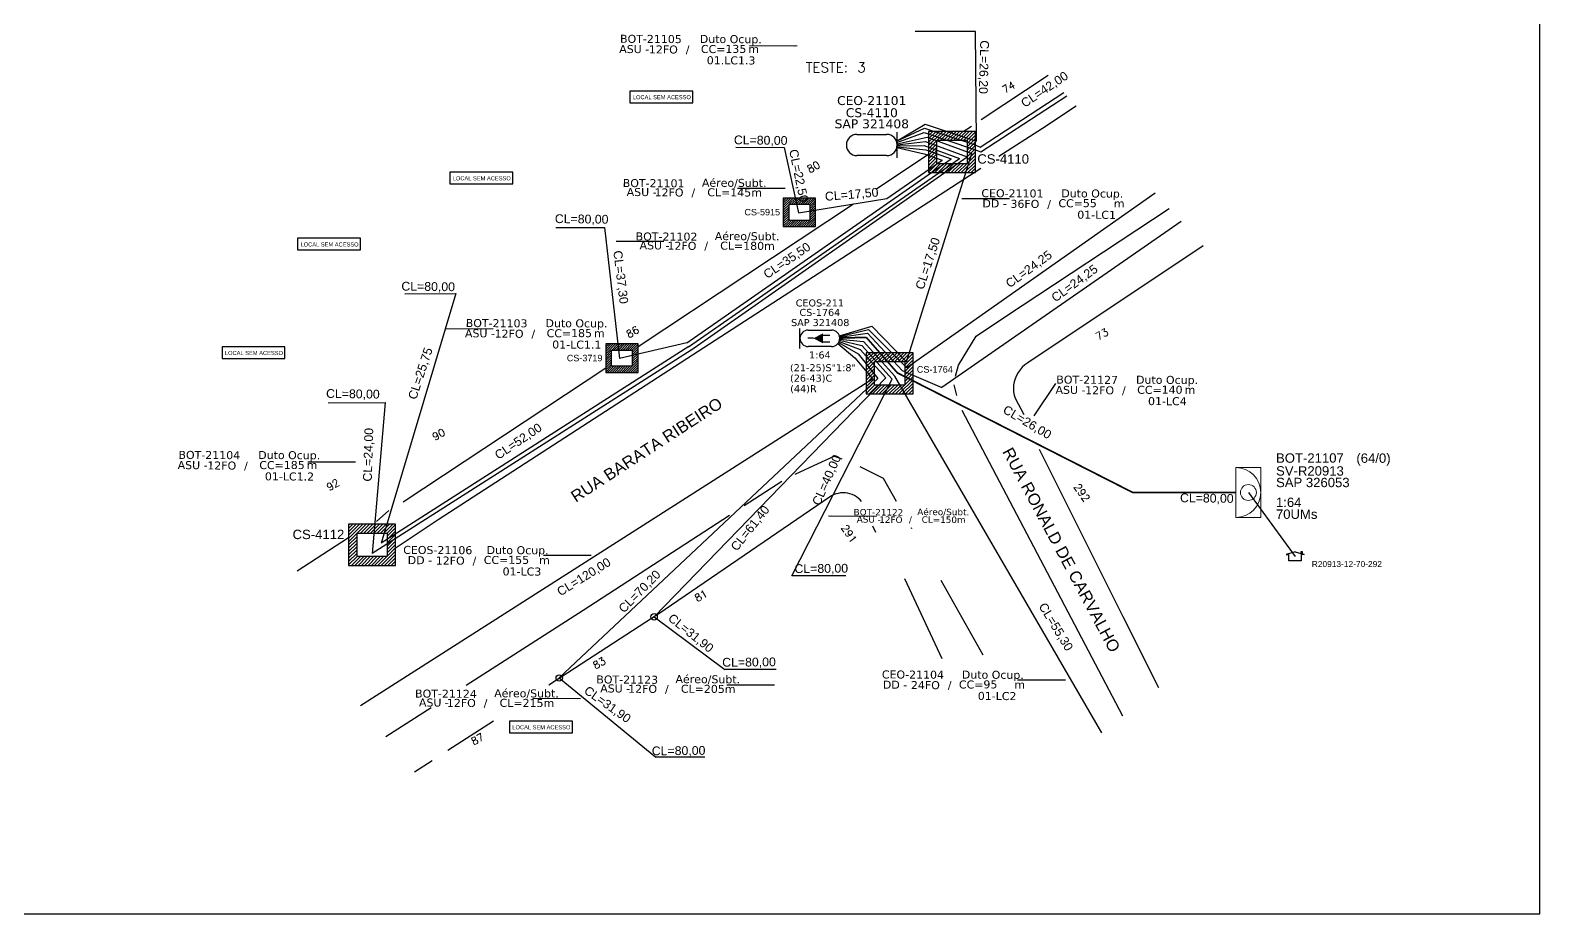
# Model space of a CAD drawing. Extents: x -89 to 1696, y 705 to 1299.
# Drawn here: x 244 to 749, y 705 to 1001 of the extents above; entities that cross this region are included whole.
import ezdxf
from ezdxf.enums import TextEntityAlignment as Align

# ---------------------------------------------------------------- set-up
doc = ezdxf.new("R2010")
doc.units = 0
for name, color, linetype in [('10.0-Cartográfico', 252, 'Continuous'), ('10.1-Caixas Subterrâneas', 5, 'Continuous'), ('10.3-Nome das Ruas', 252, 'Continuous'), ('20.4-CEOS', 1, 'Continuous'), ('20.5-CEO', 1, 'Continuous'), ('CAP a instalar', 1, 'Continuous'), ('label_cabos', 7, 'Continuous'), ('Legenda', 1, 'Continuous'), ('Meio Fio', 7, 'Continuous'), ('METRAGEM', 92, 'Continuous'), ('MUB', 252, 'Continuous'), ('surveys', 7, 'Continuous'), ('surveys legendas', 7, 'Continuous')]:
    doc.layers.add(name, color=color, linetype=linetype)
doc.layers.add("20.0-LEGENDA DOS CDO'S", color=1, linetype='Continuous', lineweight=0)
doc.layers.add('20.1-CDO_INTERIOR', color=1, linetype='Continuous', lineweight=0)
doc.layers.add('EXTRA', color=50, linetype='Continuous', plot=False)
doc.styles.add('ARIAL', font='arial.ttf')
doc.styles.add('ROMANS', font='romans')
doc.styles.add('siredit', font='verdana.ttf')
doc.styles.get("Standard").update_dxf_attribs({"font": 'arial.ttf'})
doc.dimstyles.new('CC', dxfattribs={"dimtxt": 1, "dimasz": 2, "dimexe": 0.18, "dimexo": 0.0625, "dimgap": 0.09, "dimtad": 0, "dimdec": 0, "dimrnd": 1, "dimzin": 0, "dimdsep": 46, "dimtxsty": 'siredit', "dimblk": 'NONE', "dimcen": 0, "dimse1": 1, "dimse2": 1, "dimsd1": 1, "dimsd2": 1, "dimclrt": 7, "dimadec": 0, "dimazin": 0, "dimtfac": 1, "dimtdec": 0, "dimtofl": 0, "dimtmove": 0, "dimatfit": 3, "dimfxl": 1, "dimtolj": 1, "dimtzin": 0, "dimarcsym": 0})

# ---------------------------------------------------------------- blocks, each defined once
blk = doc.blocks.new('DV')
at = {"linetype": 'Continuous'}
blk.add_circle((0, 0), 0.00000275, dxfattribs=at)
blk = doc.blocks.new('*X65')
at = {"color": 0, "linetype": 'Continuous'}
for p, q in [((-1.25, 0.34099), (-0.49099, 1.1)), ((-1.25, 0.517767), (-0.667767, 1.1)), ((-1.25, 0.694544), (-0.844544, 1.1)), ((-1.25, 0.87132), (-1.02132, 1.1)), ((-1.25, 1.048097), (-1.198097, 1.1)), ((-0.789214, 0.625), (-0.314214, 1.1)), ((-0.612437, 0.625), (-0.137437, 1.1)), ((-0.43566, 0.625), (0.03934, 1.1)), ((-0.258883, 0.625), (0.216117, 1.1)), ((-0.082107, 0.625), (0.392893, 1.1)), ((0.09467, 0.625), (0.56967, 1.1)), ((0.271447, 0.625), (0.746447, 1.1)), ((0.448223, 0.625), (0.923223, 1.1)), ((0.625, 0.625), (1.1, 1.1)), ((0.801777, 0.625), (1.25, 1.073223)), ((0.8035, 0.449947), (1.25, 0.896447)), ((-1.25, 0.164214), (-0.8035, 0.610714)), ((-1.25, -0.012563), (-0.8035, 0.433937)), ((-1.25, -0.18934), (-0.8035, 0.25716)), ((-1.25, -0.366117), (-0.8035, 0.080383)), ((0.8035, 0.27317), (1.25, 0.71967)), ((0.8035, 0.096393), (1.25, 0.542893)), ((0.8035, -0.080383), (1.25, 0.366117)), ((0.8035, -0.25716), (1.25, 0.18934)), ((0.8035, -0.433937), (1.25, 0.012563)), ((-1.25, -0.542893), (-0.8035, -0.096393)), ((-1.25, -0.71967), (-0.8035, -0.27317)), ((-1.25, -0.896447), (-0.8035, -0.449947)), ((-1.25, -1.073223), (-0.801777, -0.625)), ((-1.1, -1.1), (-0.625, -0.625)), ((-0.923223, -1.1), (-0.448223, -0.625)), ((-0.746447, -1.1), (-0.271447, -0.625)), ((-0.56967, -1.1), (-0.09467, -0.625)), ((-0.392893, -1.1), (0.082107, -0.625)), ((-0.216117, -1.1), (0.258883, -0.625)), ((-0.03934, -1.1), (0.43566, -0.625)), ((0.137437, -1.1), (0.612437, -0.625)), ((0.314214, -1.1), (0.789214, -0.625)), ((0.49099, -1.1), (1.25, -0.34099)), ((0.667767, -1.1), (1.25, -0.517767)), ((0.8035, -0.610714), (1.25, -0.164214)), ((0.844544, -1.1), (1.25, -0.694544)), ((1.02132, -1.1), (1.25, -0.87132)), ((1.198097, -1.1), (1.25, -1.048097))]:
    blk.add_line(p, q, dxfattribs=at)
blk = doc.blocks.new('MANHOLE_MQ')
at = {"color": 0, "linetype": 'Continuous'}
for p, q in [((0.00000623, 0.00000569), (-0.00000627, 0.00000569)), ((-0.00000627, 0.00000569), (-0.00000627, -0.00000531)), ((0.00000623, -0.00000531), (0.00000623, 0.00000569)), ((-0.00000404, 0.00000331), (0.00000399, 0.00000331)), ((-0.00000404, -0.00000294), (-0.00000404, 0.00000331)), ((0.00000399, 0.00000331), (0.00000399, -0.00000294)), ((0.00000399, -0.00000294), (-0.00000404, -0.00000294)), ((0.00000399, -0.00000294), (0.00000399, -0.00000294)), ((-0.00000627, -0.00000531), (0.00000623, -0.00000531))]:
    blk.add_line(p, q, dxfattribs=at)
at = {"color": 0, "linetype": 'Continuous', "xscale": 5e-06, "yscale": 5e-06, "zscale": 1e-05}
blk.add_blockref('*X65', (-0.00000002, 0.00000019), dxfattribs=at)
blk = doc.blocks.new('*U83')
at = {"layer": '20.4-CEOS', "color": 7, "style": 'siredit'}
for tag, p in [('FIBRAS_SPLITTER', (0, 0)), ('FIBRAS_TOP_C', (0, -4.13)), ('RESERVA_FINAIS', (0, -5.46))]:
    blk.add_attdef(tag, p, '', height=1.01, dxfattribs=at)
for tag, p, flags in [('ID_ATIVIDADE', (0, -6.77), 3), ('QTDE', (0, -9.4), 1), ('FATOR', (0, -8.09), 1), ('FID', (0, -10.71), 1)]:
    blk.add_attdef(tag, p, '', height=1.01, dxfattribs=dict(at, flags=flags))
blk = doc.blocks.new('Teste  FTTH')
at = {"color": 0, "lineweight": 0, "style": 'ROMANS'}
for tag, p in [('TESTE', (-2.302, -0.29)), ('QTDE', (0.212, -0.29))]:
    blk.add_attdef(tag, p, '', height=0.48, dxfattribs=at)
for tag, p, flags in [('FID', (-2.227, -1.253), 1), ('FATOR', (-2.227, -2.028), 3), ('ID_ATIVIDADE', (-2.227, -2.716), 3)]:
    blk.add_attdef(tag, p, '', height=0.48, dxfattribs=dict(at, flags=flags))
blk = doc.blocks.new('LEGENDA DOS CABOS')
at = {"layer": 'EXTRA', "color": 0, "style": 'siredit'}
for tag, p in [('ID', (4.6, 0.97)), ('XX', (9.03, 0.97))]:
    blk.add_attdef(tag, text='', height=0.48, rotation=359.69, dxfattribs=at).set_placement(p, align=Align.MIDDLE_CENTER)
at = {"layer": 'Legenda', "color": 0, "style": 'siredit'}
for tag, p in [('TIPO_CABO', (1.31, 0)), ('CABO', (4.69, -0.05)), ('/', (6.81, -0.05)), ('METROS', (10.03, -0.05))]:
    blk.add_attdef(tag, text='', height=0.8, rotation=359.69, dxfattribs=at).set_placement(p, align=Align.MIDDLE_CENTER)
blk = doc.blocks.new('_None')
blk = doc.blocks.new('Inst CB DT OCUP CFOA-SM-ASU-120-S-12')
at = {"layer": 'label_cabos', "color": 0, "style": 'siredit'}
for tag, flags, p in [('ID_ATIVIDADE', 3, (1.31, 2.67)), ('FATOR', 1, (11.56, 2.55))]:
    blk.add_attdef(tag, text='', height=1, rotation=359.69, dxfattribs=dict(at, flags=flags)).set_placement(p, align=Align.MIDDLE_CENTER)
for tag, p in [('TIPO_CABO', (1.26, 0)), ('DESTINO_CABO', (3.13, 1.26)), ('CABO', (4.69, -0.05)), ('/', (7.71, -0.05)), ('LANCE', (10.91, 0)), ('TIPO_CABO', (13.11, 1.24)), ('UND', (15.96, 0)), ('FID', (13.15, -1.41))]:
    blk.add_attdef(tag, text='', height=1, rotation=359.69, dxfattribs=at).set_placement(p, align=Align.MIDDLE_CENTER)
blk.add_attdef('QTDE', (12.43, -0.47), '', height=1, rotation=359.69, dxfattribs=at)
blk = doc.blocks.new('Inst CB DT OCUP CFOA-SM-DD-S-36')
at = {"layer": 'label_cabos', "color": 0, "style": 'siredit'}
for tag, flags, p in [('ID_ATIVIDADE', 3, (1.31, 2.67)), ('FATOR', 1, (11.56, 2.55))]:
    blk.add_attdef(tag, text='', height=1, rotation=359.69, dxfattribs=dict(at, flags=flags)).set_placement(p, align=Align.MIDDLE_CENTER)
for tag, p in [('TIPO_CABO', (1.11, 0)), ('DESTINO_CABO', (3.13, 1.26)), ('CABO', (4.69, -0.05)), ('/', (7.71, -0.05)), ('LANCE', (10.41, 0.02)), ('TIPO_CABO', (13.11, 1.24)), ('UND', (16.46, 0)), ('FID', (13.65, -1.41))]:
    blk.add_attdef(tag, text='', height=1, rotation=359.69, dxfattribs=at).set_placement(p, align=Align.MIDDLE_CENTER)
blk.add_attdef('QTDE', (11.93, -0.45), '', height=1, rotation=359.69, dxfattribs=at)
blk = doc.blocks.new('Inst CB DT OCUP CFOA-SM-DD-G-24')
at = {"layer": 'label_cabos', "color": 0, "style": 'siredit'}
for tag, flags, p in [('ID_ATIVIDADE', 3, (1.31, 2.67)), ('FATOR', 1, (11.56, 2.55))]:
    blk.add_attdef(tag, text='', height=1, rotation=359.69, dxfattribs=dict(at, flags=flags)).set_placement(p, align=Align.MIDDLE_CENTER)
for tag, p in [('TIPO_CABO', (1.11, 0)), ('DESTINO_CABO', (3.13, 1.26)), ('CABO', (4.69, -0.05)), ('/', (7.71, -0.05)), ('LANCE', (10.41, 0.02)), ('TIPO_CABO', (13.11, 1.24)), ('UND', (16.46, 0)), ('FID', (13.65, -1.41))]:
    blk.add_attdef(tag, text='', height=1, rotation=359.69, dxfattribs=at).set_placement(p, align=Align.MIDDLE_CENTER)
blk.add_attdef('QTDE', (11.93, -0.45), '', height=1, rotation=359.69, dxfattribs=at)
blk = doc.blocks.new('Inst CB DT OCUP CFOA-SM-DD-S-12')
at = {"layer": 'label_cabos', "color": 0, "style": 'siredit'}
for tag, flags, p in [('ID_ATIVIDADE', 3, (1.31, 2.67)), ('FATOR', 1, (11.56, 2.55))]:
    blk.add_attdef(tag, text='', height=1, rotation=359.69, dxfattribs=dict(at, flags=flags)).set_placement(p, align=Align.MIDDLE_CENTER)
for tag, p in [('TIPO_CABO', (1.11, 0)), ('DESTINO_CABO', (3.13, 1.26)), ('CABO', (4.69, -0.05)), ('/', (7.71, -0.05)), ('LANCE', (10.41, 0.02)), ('TIPO_CABO', (13.11, 1.24)), ('UND', (16.46, 0)), ('FID', (13.65, -1.41))]:
    blk.add_attdef(tag, text='', height=1, rotation=359.69, dxfattribs=at).set_placement(p, align=Align.MIDDLE_CENTER)
blk.add_attdef('QTDE', (11.93, -0.45), '', height=1, rotation=359.69, dxfattribs=at)
blk = doc.blocks.new('SURVEY_SURVEY')
for p, q in [((0, 0.0000152), (-0.0000151, 0.0000108)), ((-0.0000151, 0.0000108), (-0.0000104, 0.0000108)), ((-0.0000103, 0), (-0.0000103, 0.0000108)), ((0.0000103, 0), (-0.0000103, 0)), ((0, 0.0000152), (0.0000151, 0.0000108)), ((0.0000101, 0.0000159), (0.0000117, 0.0000159)), ((0.0000101, 0.0000123), (0.0000101, 0.0000159)), ((0.0000151, 0.0000108), (0.0000103, 0.0000108)), ((0.0000103, 0.0000108), (0.0000103, 0)), ((0.0000117, 0.0000159), (0.0000117, 0.0000119))]:
    blk.add_line(p, q)

msp = doc.modelspace()

# ---------------------------------------------------------------- linework, layer by layer
msp.add_lwpolyline([(-89.32, 705.02), (749.25, 705.02), (749.25, 1299.02), (-89.32, 1299.02), (-89.32, 705.02)])
at = {"color": 4, "ltscale": 0.5}
msp.add_lwpolyline([(651.79, 845.93), (667.4, 824.5)], dxfattribs=at)
at = {"layer": '10.0-Cartográfico'}
for points in [[(562.45, 970.67), (584.8, 985.46)], [(594.16, 975.17), (582.92, 967.68), (568.38, 958.27)], [(556.47, 966.71), (559.17, 968.5)], [(562.3, 954.33), (380.86, 836.83), (366.17, 826.99)], [(527.52, 947.56), (544.85, 959.03)], [(447.69, 894.76), (519.79, 942.45)], [(570.59, 904.75), (625.28, 940.95)], [(636.62, 928.48), (578.02, 889.3), (577.07, 888.58), (576.2, 887.83), (575.45, 886.94), (574.81, 886.01), (574.25, 885.05), (573.8, 883.98), (573.51, 882.91), (573.3, 881.81), (573.24, 880.71), (573.29, 879.62), (573.49, 878.52), (573.78, 877.43), (576.7, 872.06)], [(553.85, 884.8), (554.81, 888.54), (560.71, 898.25), (570.59, 904.75)], [(369.17, 842.81), (436.89, 887.61)], [(554.26, 878.32), (553.36, 881.97)], [(554.99, 875.35), (554.95, 875.51)], [(609.83, 771.17), (556.06, 873.31)], [(581.87, 860.37), (609.86, 804.43), (621.77, 780.7)], [(500.2, 852.02), (506.44, 855), (513.32, 858.09), (515.87, 857.21)], [(518.62, 856.27), (518.63, 856.27)], [(521.84, 854.67), (529.68, 850.75), (534.03, 843.04)], [(483.15, 841.54), (495.8, 849.76)], [(529.68, 850.75), (534.03, 843.04)], [(522.42, 842.95), (521.92, 843.51), (521.34, 844.03), (520.72, 844.49), (520.06, 844.9), (519.33, 845.21), (518.56, 845.49), (517.79, 845.69), (517.03, 845.79), (516.23, 845.81), (515.42, 845.77), (514.62, 845.65), (513.86, 845.43), (513.1, 845.18), (512.41, 844.85), (511.73, 844.42), (456.82, 806.82), (456.67, 806.67), (417.9, 781.52)], [(360.19, 836.2), (364.4, 839.9)], [(364.98, 840.04), (365.12, 840.13)], [(390.18, 781.52), (429.35, 806.61), (478.25, 838.36)], [(527.16, 832.57), (526.24, 834.69)], [(538.99, 834.23), (539.19, 833.89)], [(539.19, 833.89), (539.19, 833.89)], [(333.73, 819.69), (350.92, 830.89)], [(549.35, 790.35), (536.88, 817.09)], [(536.88, 817.09), (536.88, 817.09)], [(548.91, 816.65), (563, 791.66)], [(363.33, 764.32), (378.48, 774.03)], [(399.38, 769.5), (384.14, 759.62)], [(378.81, 756.16), (372.99, 752.39)]]:
    msp.add_lwpolyline(points, dxfattribs=at)
at = {"layer": '20.1-CDO_INTERIOR', "color": 5, "lineweight": 18}
msp.add_lwpolyline([(655.95, 854.27), (655.96, 837.6), (647.63, 837.59), (647.61, 854.26)], close=True, dxfattribs=at)
msp.add_circle((651.79, 845.93), 2.67, dxfattribs=at)
msp.add_arc((647.62, 845.93), 8.33, 270.0552, 90.0552, dxfattribs=at)
at = {"layer": '20.4-CEOS', "color": 0}
for p, q in [((504.61, 900.26), (512.38, 900.26)), ((512.38, 894.71), (504.61, 894.71))]:
    msp.add_line(p, q, dxfattribs=at)
for points in [[(501.84, 894.14), (501.84, 900.83)], [(509.42, 898.59), (511.78, 898.59)], [(506.35, 897.49), (504.48, 897.49)], [(509.42, 896.28), (511.78, 896.28)]]:
    msp.add_lwpolyline(points, dxfattribs=at)
msp.add_lwpolyline([(506.35, 897.49, 0, 3.42, 0), (509.56, 897.49, 3.42, 3.42, 0)], format="xyseb", dxfattribs=at)
for centre, start, end in [((504.61, 897.49), 90, 270), ((512.38, 897.49), 270, 90)]:
    msp.add_arc(centre, 2.77, start, end, dxfattribs=at)
at = {"layer": '20.5-CEO', "color": 7}
for p, q in [((520.91, 965.68), (530.82, 965.68)), ((530.82, 958.62), (520.91, 958.62))]:
    msp.add_line(p, q, dxfattribs=at)
msp.add_lwpolyline([(534.35, 957.89), (534.35, 966.41)], dxfattribs=at)
for centre, start, end in [((520.91, 962.15), 90, 270), ((530.82, 962.15), 270, 90)]:
    msp.add_arc(centre, 3.53, start, end, dxfattribs=at)
at = {"layer": 'CAP a instalar', "color": 7, "ltscale": 5}
for points in [[(560.91, 963.44), (560.52, 1000.15), (540.35, 1000.15)], [(560.42, 962.16), (562.11, 961.42), (590.03, 979.71)], [(559.89, 960.72), (562.3, 959.91), (591.03, 978.61)], [(534.09, 963.48), (543.71, 969.11)], [(534.09, 963.48), (543.5, 967.74)], [(534.25, 963.01), (543.36, 966.3)], [(534.34, 962.51), (544.37, 964.74)], [(543.36, 966.3), (559.89, 960.72)], [(543.5, 967.74), (560.42, 962.16)], [(543.71, 969.11), (560.91, 963.44)], [(544.37, 964.74), (559.36, 959.27)], [(525.84, 901.61), (537.46, 889.68), (559.36, 959.27)], [(534.35, 962.21), (543.84, 963.29)], [(534.35, 961.91), (543.39, 961.98)], [(543.39, 961.98), (555.14, 957.65)], [(543.84, 963.29), (557.72, 958.2)], [(464.6, 894.68), (555.14, 957.65)], [(465.39, 893.54), (557.72, 958.2)], [(369.71, 912.4), (386.72, 912.45), (361.8, 829.03), (361.8, 829.03)], [(515.03, 898.3), (525.84, 901.61)], [(465.41, 893.56), (358.79, 825.52)], [(464.7, 894.76), (361.8, 829.03)], [(514.52, 895.72), (520.24, 890.96)], [(515.14, 897.22), (523.11, 896.45)], [(523.11, 896.45), (533.53, 884.89)], [(520.24, 890.96), (526.08, 883.99)], [(354.89, 774.74), (526.08, 883.99)], [(602.84, 765.59), (533.53, 884.89)], [(344.09, 875.93), (363.18, 875.98), (358.79, 825.52)]]:
    msp.add_lwpolyline(points, dxfattribs=at)
at = {"layer": 'CAP a instalar', "color": 251, "ltscale": 5}
for points in [[(480.38, 961.37), (496.59, 961.34), (501.36, 939.43), (530.93, 944.28)], [(534.25, 961.28), (543.41, 959.19)], [(534.31, 961.58), (543.88, 960.51)], [(543.41, 959.19), (549.34, 957.11)], [(543.88, 960.51), (552.37, 957.52)], [(463.98, 895.95), (463.98, 895.95), (552.37, 957.52)], [(530.93, 944.28), (549.34, 957.11)], [(550.96, 956.54), (551, 956.52)], [(620.62, 946.07), (537.58, 887.58)], [(420.17, 934.58), (436.47, 934.52), (441.5, 890.7)], [(629.29, 936.55), (549.29, 881.03)], [(515.08, 898.13), (524.77, 900.43)], [(515.13, 897.88), (524.42, 899.2)], [(524.42, 899.2), (536.03, 886.74)], [(524.77, 900.43), (537.58, 887.58)], [(524.77, 900.43), (524.77, 900.43)], [(463.98, 895.95), (441.5, 890.7)], [(514.78, 896.1), (521.26, 892.34)], [(514.96, 896.47), (521.95, 893.71)], [(515.08, 896.85), (522.58, 895.08)], [(530.57, 884.27), (521.95, 893.71)], [(522.58, 895.08), (532.67, 883.83)], [(520.76, 890.47), (520.76, 890.47)], [(521.26, 892.34), (527.87, 884.1)], [(527.87, 884.1), (421.34, 783.89), (453.66, 757.46)], [(530.57, 884.27), (453.06, 804.35), (476.69, 786.77)], [(499.15, 818.08), (532.67, 883.83)], [(536.03, 886.74), (549.29, 881.03)], [(517.22, 818.08), (499.15, 818.08)], [(493.86, 786.77), (476.69, 786.77)], [(470.05, 757.46), (453.66, 757.46)]]:
    msp.add_lwpolyline(points, dxfattribs=at)
at = {"layer": 'CAP a instalar', "color": 0, "ltscale": 5}
msp.add_lwpolyline([(506.1, 899.48), (506.1, 899.48)], dxfattribs=at)
at = {"layer": 'CAP a instalar', "color": 0, "ltscale": 5, "const_width": 0.561}
for points in [[(515.15, 897.57), (524.02, 897.82)], [(524.02, 897.82), (534.39, 885.96)], [(647.62, 845.93), (613.13, 845.93), (534.39, 885.96)]]:
    msp.add_lwpolyline(points, dxfattribs=at)
at = {"layer": 'CAP a instalar', "ltscale": 5}
msp.add_lwpolyline([(536.86, 885.94), (536.86, 885.94)], dxfattribs=at)
at = {"layer": 'Meio Fio', "color": 3}
for points in [[(466.02, 980.19), (444.98, 980.19), (444.98, 976.3), (466.02, 976.3)], [(405.79, 953.07), (384.74, 953.07), (384.74, 949.18), (405.79, 949.18)], [(354.91, 930.94), (333.86, 930.94), (333.86, 927.06), (354.91, 927.06)], [(329.62, 894.66), (308.58, 894.66), (308.58, 890.77), (329.62, 890.77)], [(425.73, 769.47), (404.68, 769.47), (404.68, 765.58), (425.73, 765.58)]]:
    msp.add_lwpolyline(points, close=True, dxfattribs=at)

# ---------------------------------------------------------------- block references
at = {"color": 0, "lineweight": 0}
ref = msp.add_blockref('Inst CB DT OCUP CFOA-SM-DD-S-36', (564.52, 942.6), dxfattribs=dict(at, xscale=2.676408831249035, yscale=2.676408831249035, zscale=2.676408831249035))
ref.add_attrib('DESTINO_CABO', 'CEO-21101', dxfattribs={"layer": 'label_cabos', "color": 0, "height": 2.676, "rotation": 359.69, "style": 'siredit'}).set_placement((572.9, 945.98), align=Align.MIDDLE_CENTER)
ref.add_attrib('TIPO_CABO', 'Duto Ocup.', dxfattribs={"layer": 'label_cabos', "color": 0, "height": 2.676, "rotation": 359.69, "style": 'siredit'}).set_placement((599.6, 945.93), align=Align.MIDDLE_CENTER)
ref.add_attrib('/', '/', dxfattribs={"layer": 'label_cabos', "color": 0, "height": 2.68, "rotation": 359.69, "style": 'siredit'}).set_placement((585.17, 942.46), align=Align.MIDDLE_CENTER)
ref.add_attrib('FID', '01-LC1', dxfattribs={"layer": 'label_cabos', "color": 0, "height": 2.676, "rotation": 359.69, "style": 'siredit'}).set_placement((601.05, 938.81), align=Align.MIDDLE_CENTER)
ref.add_attrib('LANCE', 'CC=', dxfattribs={"layer": 'label_cabos', "color": 0, "height": 2.676, "rotation": 359.69, "style": 'siredit'}).set_placement((592.38, 942.66), align=Align.MIDDLE_CENTER)
ref.add_attrib('UND', 'm', dxfattribs={"layer": 'label_cabos', "color": 0, "height": 2.68, "rotation": 359.69, "style": 'siredit'}).set_placement((608.59, 942.6), align=Align.MIDDLE_CENTER)
ref.add_attrib('CABO', '36FO', dxfattribs={"layer": 'label_cabos', "color": 0, "height": 2.676, "rotation": 359.69, "style": 'siredit'}).set_placement((577.06, 942.46), align=Align.MIDDLE_CENTER)
ref.add_attrib('TIPO_CABO', 'DD - ', dxfattribs={"layer": 'label_cabos', "color": 0, "height": 2.676, "rotation": 359.69, "style": 'siredit'}).set_placement((567.5, 942.59), align=Align.MIDDLE_CENTER)
ref.add_attrib('QTDE', '55', (596.45, 941.38), dxfattribs={"layer": 'label_cabos', "color": 0, "height": 2.676, "rotation": 359.69, "style": 'siredit'})
ref = msp.add_blockref('Inst CB DT OCUP CFOA-SM-DD-S-12', (372.35, 823.3), dxfattribs=dict(at, xscale=2.676408831249035, yscale=2.676408831249035, zscale=2.676408831249035))
ref.add_attrib('DESTINO_CABO', 'CEOS-21106', dxfattribs={"layer": 'label_cabos', "color": 0, "height": 2.676, "rotation": 359.69, "style": 'siredit'}).set_placement((380.73, 826.68), align=Align.MIDDLE_CENTER)
ref.add_attrib('TIPO_CABO', 'Duto Ocup.', dxfattribs={"layer": 'label_cabos', "color": 0, "height": 2.676, "rotation": 359.69, "style": 'siredit'}).set_placement((407.43, 826.63), align=Align.MIDDLE_CENTER)
ref.add_attrib('/', '/', dxfattribs={"layer": 'label_cabos', "color": 0, "height": 2.68, "rotation": 359.69, "style": 'siredit'}).set_placement((392.99, 823.16), align=Align.MIDDLE_CENTER)
ref.add_attrib('FID', '01-LC3', dxfattribs={"layer": 'label_cabos', "color": 0, "height": 2.676, "rotation": 359.69, "style": 'siredit'}).set_placement((408.88, 819.51), align=Align.MIDDLE_CENTER)
ref.add_attrib('LANCE', 'CC=', dxfattribs={"layer": 'label_cabos', "color": 0, "height": 2.676, "rotation": 359.69, "style": 'siredit'}).set_placement((400.21, 823.36), align=Align.MIDDLE_CENTER)
ref.add_attrib('UND', 'm', dxfattribs={"layer": 'label_cabos', "color": 0, "height": 2.68, "rotation": 359.69, "style": 'siredit'}).set_placement((416.41, 823.3), align=Align.MIDDLE_CENTER)
ref.add_attrib('CABO', '12FO', dxfattribs={"layer": 'label_cabos', "color": 0, "height": 2.676, "rotation": 359.69, "style": 'siredit'}).set_placement((384.89, 823.16), align=Align.MIDDLE_CENTER)
ref.add_attrib('TIPO_CABO', 'DD - ', dxfattribs={"layer": 'label_cabos', "color": 0, "height": 2.676, "rotation": 359.69, "style": 'siredit'}).set_placement((375.33, 823.29), align=Align.MIDDLE_CENTER)
ref.add_attrib('QTDE', '155', (404.28, 822.08), dxfattribs={"layer": 'label_cabos', "color": 0, "height": 2.676, "rotation": 359.69, "style": 'siredit'})
at = {"layer": '10.0-Cartográfico', "xscale": 392156.862745098, "yscale": 392156.862745098, "zscale": 392156.862745098}
for p in [(453.06, 804.35), (421.34, 783.89)]:
    msp.add_blockref('DV', p, dxfattribs=at)
at = {"layer": '10.1-Caixas Subterrâneas', "color": 30, "rotation": 180.0000000000631}
for p, xscale, yscale, zscale in [((552.66, 960.05), 1254068.840435914, 1254068.840435914, 1254068.840435914), ((501.66, 939.81), 864112.6374303765, 864112.6374303765, 864112.6374303765), ((442.27, 891.01), 864112.6374303765, 864112.6374303765, 864112.6374303765), ((531.82, 886.03), 1254068.840435914, 1254068.840435914, 1254068.840435914), ((358.73, 828.69), 1254068.840435914, 1254068.840435914, 1254068.840435914)]:
    msp.add_blockref('MANHOLE_MQ', p, dxfattribs=dict(at, xscale=xscale, yscale=yscale, zscale=zscale))
at = {"layer": "20.0-LEGENDA DOS CDO'S", "lineweight": 0, "xscale": 6.864705882352907, "yscale": 6.864705882352909, "zscale": 6.864705882352909, "rotation": 0.004078562105398157}
msp.add_blockref('Teste  FTTH', (519.57, 988.44), dxfattribs=at).add_auto_attribs({'TESTE': 'TESTE:', 'QTDE': '3'})
at = {"layer": '20.4-CEOS', "color": 0, "lineweight": 0}
ref = msp.add_blockref('*U83', (498.5, 886.5), dxfattribs=dict(at, xscale=2.324967417946799, yscale=2.324967417946799, zscale=2.324967417946799))
ref.add_attrib('FIBRAS_SPLITTER', '(21-25)S"1:8"', (498.5, 886.5), dxfattribs={"color": 7, "height": 2.3475, "style": 'siredit'})
ref.add_attrib('FIBRAS_TOP_C', '(26-43)C', (498.52, 883), dxfattribs={"color": 7, "height": 2.347, "style": 'siredit'})
ref.add_attrib('RESERVA_FINAIS', '(44)R', (498.57, 879.48), dxfattribs={"color": 7, "height": 2.347, "style": 'siredit'})
at = {"layer": 'label_cabos', "color": 0, "lineweight": 0}
ref = msp.add_blockref('Inst CB DT OCUP CFOA-SM-ASU-120-S-12', (443.62, 994.24), dxfattribs=dict(at, xscale=2.676408831249035, yscale=2.676408831249035, zscale=2.676408831249035))
ref.add_attrib('DESTINO_CABO', 'BOT-21105', dxfattribs={"color": 0, "height": 2.676, "rotation": 359.69, "style": 'siredit'}).set_placement((452, 997.62), align=Align.MIDDLE_CENTER)
ref.add_attrib('CABO', '12FO', dxfattribs={"color": 0, "height": 2.676, "rotation": 359.69, "style": 'siredit'}).set_placement((456.16, 994.1), align=Align.MIDDLE_CENTER)
ref.add_attrib('TIPO_CABO', 'Duto Ocup.', dxfattribs={"color": 0, "height": 2.676, "rotation": 359.69, "style": 'siredit'}).set_placement((478.71, 997.57), align=Align.MIDDLE_CENTER)
ref.add_attrib('/', '/', dxfattribs={"color": 0, "height": 2.68, "rotation": 359.69, "style": 'siredit'}).set_placement((464.27, 994.1), align=Align.MIDDLE_CENTER)
ref.add_attrib('TIPO_CABO', 'ASU - ', dxfattribs={"color": 0, "height": 2.676, "rotation": 359.69, "style": 'siredit'}).set_placement((447, 994.23), align=Align.MIDDLE_CENTER)
ref.add_attrib('FID', '01.LC1.3', dxfattribs={"color": 0, "height": 2.676, "rotation": 359.69, "style": 'siredit'}).set_placement((478.81, 990.46), align=Align.MIDDLE_CENTER)
ref.add_attrib('LANCE', 'CC=', dxfattribs={"color": 0, "height": 2.676, "rotation": 359.69, "style": 'siredit'}).set_placement((472.82, 994.24), align=Align.MIDDLE_CENTER)
ref.add_attrib('QTDE', '135', (476.89, 992.97), dxfattribs={"color": 0, "height": 2.676, "rotation": 359.69, "style": 'siredit'})
ref.add_attrib('UND', 'm', dxfattribs={"color": 0, "height": 2.68, "rotation": 359.69, "style": 'siredit'}).set_placement((486.35, 994.24), align=Align.MIDDLE_CENTER)
ref = msp.add_blockref('LEGENDA DOS CABOS', (441.57, 945.02), dxfattribs=dict(at, xscale=2.67641150201184, yscale=2.67641150201184, zscale=2.67641150201184))
ref.add_attrib('ID', 'BOT-21101', dxfattribs={"color": 0, "height": 2.676, "rotation": 359.69, "style": 'siredit'}).set_placement((452.91, 949.38), align=Align.MIDDLE_CENTER)
ref.add_attrib('CABO', '12FO', dxfattribs={"color": 0, "height": 2.676, "rotation": 359.69, "style": 'siredit'}).set_placement((458.06, 946.29), align=Align.MIDDLE_CENTER)
ref.add_attrib('METROS', 'CL=145m', dxfattribs={"color": 0, "height": 2.676, "rotation": 359.69, "style": 'siredit'}).set_placement((479.99, 946.29), align=Align.MIDDLE_CENTER)
ref.add_attrib('XX', 'Aéreo/Subt.', dxfattribs={"color": 0, "height": 2.6764, "rotation": 359.69, "style": 'siredit'}).set_placement((479.86, 949.49), align=Align.MIDDLE_CENTER)
ref.add_attrib('/', '/', dxfattribs={"color": 0, "height": 2.68, "rotation": 359.69, "style": 'siredit'}).set_placement((466.17, 946.29), align=Align.MIDDLE_CENTER)
ref.add_attrib('TIPO_CABO', 'ASU -', dxfattribs={"color": 0, "height": 2.676, "rotation": 359.69, "style": 'siredit'}).set_placement((448.9, 946.41), align=Align.MIDDLE_CENTER)
ref = msp.add_blockref('LEGENDA DOS CABOS', (445.87, 927.17), dxfattribs=dict(at, xscale=2.67641150201184, yscale=2.67641150201184, zscale=2.67641150201184))
ref.add_attrib('ID', 'BOT-21102', dxfattribs={"color": 0, "height": 2.676, "rotation": 359.69, "style": 'siredit'}).set_placement((457.22, 931.53), align=Align.MIDDLE_CENTER)
ref.add_attrib('CABO', '12FO', dxfattribs={"color": 0, "height": 2.676, "rotation": 359.69, "style": 'siredit'}).set_placement((462.37, 928.44), align=Align.MIDDLE_CENTER)
ref.add_attrib('METROS', 'CL=180m', dxfattribs={"color": 0, "height": 2.676, "rotation": 359.69, "style": 'siredit'}).set_placement((484.3, 928.44), align=Align.MIDDLE_CENTER)
ref.add_attrib('XX', 'Aéreo/Subt.', dxfattribs={"color": 0, "height": 2.6764, "rotation": 359.69, "style": 'siredit'}).set_placement((484.17, 931.65), align=Align.MIDDLE_CENTER)
ref.add_attrib('/', '/', dxfattribs={"color": 0, "height": 2.68, "rotation": 359.69, "style": 'siredit'}).set_placement((470.47, 928.44), align=Align.MIDDLE_CENTER)
ref.add_attrib('TIPO_CABO', 'ASU -', dxfattribs={"color": 0, "height": 2.676, "rotation": 359.69, "style": 'siredit'}).set_placement((453.21, 928.57), align=Align.MIDDLE_CENTER)
ref = msp.add_blockref('Inst CB DT OCUP CFOA-SM-ASU-120-S-12', (392.03, 899.18), dxfattribs=dict(at, xscale=2.676408831249035, yscale=2.676408831249035, zscale=2.676408831249035))
ref.add_attrib('DESTINO_CABO', 'BOT-21103', dxfattribs={"color": 0, "height": 2.676, "rotation": 359.69, "style": 'siredit'}).set_placement((400.41, 902.56), align=Align.MIDDLE_CENTER)
ref.add_attrib('CABO', '12FO', dxfattribs={"color": 0, "height": 2.676, "rotation": 359.69, "style": 'siredit'}).set_placement((404.57, 899.04), align=Align.MIDDLE_CENTER)
ref.add_attrib('TIPO_CABO', 'Duto Ocup.', dxfattribs={"color": 0, "height": 2.676, "rotation": 359.69, "style": 'siredit'}).set_placement((427.11, 902.51), align=Align.MIDDLE_CENTER)
ref.add_attrib('/', '/', dxfattribs={"color": 0, "height": 2.68, "rotation": 359.69, "style": 'siredit'}).set_placement((412.67, 899.04), align=Align.MIDDLE_CENTER)
ref.add_attrib('TIPO_CABO', 'ASU - ', dxfattribs={"color": 0, "height": 2.676, "rotation": 359.69, "style": 'siredit'}).set_placement((395.41, 899.16), align=Align.MIDDLE_CENTER)
ref.add_attrib('FID', '01-LC1.1', dxfattribs={"color": 0, "height": 2.676, "rotation": 359.69, "style": 'siredit'}).set_placement((427.22, 895.39), align=Align.MIDDLE_CENTER)
ref.add_attrib('LANCE', 'CC=', dxfattribs={"color": 0, "height": 2.676, "rotation": 359.69, "style": 'siredit'}).set_placement((421.23, 899.18), align=Align.MIDDLE_CENTER)
ref.add_attrib('QTDE', '185', (425.29, 897.91), dxfattribs={"color": 0, "height": 2.676, "rotation": 359.69, "style": 'siredit'})
ref.add_attrib('UND', 'm', dxfattribs={"color": 0, "height": 2.68, "rotation": 359.69, "style": 'siredit'}).set_placement((434.76, 899.18), align=Align.MIDDLE_CENTER)
ref = msp.add_blockref('Inst CB DT OCUP CFOA-SM-ASU-120-S-12', (589.51, 880.26), dxfattribs=dict(at, xscale=2.676408831249035, yscale=2.676408831249035, zscale=2.676408831249035))
ref.add_attrib('DESTINO_CABO', 'BOT-21127', dxfattribs={"color": 0, "height": 2.676, "rotation": 359.69, "style": 'siredit'}).set_placement((597.89, 883.64), align=Align.MIDDLE_CENTER)
ref.add_attrib('CABO', '12FO', dxfattribs={"color": 0, "height": 2.676, "rotation": 359.69, "style": 'siredit'}).set_placement((602.05, 880.12), align=Align.MIDDLE_CENTER)
ref.add_attrib('TIPO_CABO', 'Duto Ocup.', dxfattribs={"color": 0, "height": 2.676, "rotation": 359.69, "style": 'siredit'}).set_placement((624.6, 883.59), align=Align.MIDDLE_CENTER)
ref.add_attrib('/', '/', dxfattribs={"color": 0, "height": 2.68, "rotation": 359.69, "style": 'siredit'}).set_placement((610.16, 880.12), align=Align.MIDDLE_CENTER)
ref.add_attrib('TIPO_CABO', 'ASU - ', dxfattribs={"color": 0, "height": 2.676, "rotation": 359.69, "style": 'siredit'}).set_placement((592.89, 880.24), align=Align.MIDDLE_CENTER)
ref.add_attrib('FID', '01-LC4', dxfattribs={"color": 0, "height": 2.676, "rotation": 359.69, "style": 'siredit'}).set_placement((624.7, 876.47), align=Align.MIDDLE_CENTER)
ref.add_attrib('LANCE', 'CC=', dxfattribs={"color": 0, "height": 2.676, "rotation": 359.69, "style": 'siredit'}).set_placement((618.71, 880.26), align=Align.MIDDLE_CENTER)
ref.add_attrib('QTDE', '140', (622.78, 878.99), dxfattribs={"color": 0, "height": 2.676, "rotation": 359.69, "style": 'siredit'})
ref.add_attrib('UND', 'm', dxfattribs={"color": 0, "height": 2.68, "rotation": 359.69, "style": 'siredit'}).set_placement((632.24, 880.26), align=Align.MIDDLE_CENTER)
ref = msp.add_blockref('Inst CB DT OCUP CFOA-SM-ASU-120-S-12', (295.95, 855.08), dxfattribs=dict(at, xscale=2.676408831249035, yscale=2.676408831249035, zscale=2.676408831249035))
ref.add_attrib('DESTINO_CABO', 'BOT-21104', dxfattribs={"color": 0, "height": 2.676, "rotation": 359.69, "style": 'siredit'}).set_placement((304.33, 858.46), align=Align.MIDDLE_CENTER)
ref.add_attrib('CABO', '12FO', dxfattribs={"color": 0, "height": 2.676, "rotation": 359.69, "style": 'siredit'}).set_placement((308.49, 854.95), align=Align.MIDDLE_CENTER)
ref.add_attrib('TIPO_CABO', 'Duto Ocup.', dxfattribs={"color": 0, "height": 2.676, "rotation": 359.69, "style": 'siredit'}).set_placement((331.04, 858.42), align=Align.MIDDLE_CENTER)
ref.add_attrib('/', '/', dxfattribs={"color": 0, "height": 2.68, "rotation": 359.69, "style": 'siredit'}).set_placement((316.6, 854.95), align=Align.MIDDLE_CENTER)
ref.add_attrib('TIPO_CABO', 'ASU - ', dxfattribs={"color": 0, "height": 2.676, "rotation": 359.69, "style": 'siredit'}).set_placement((299.33, 855.07), align=Align.MIDDLE_CENTER)
ref.add_attrib('FID', '01-LC1.2', dxfattribs={"color": 0, "height": 2.676, "rotation": 359.69, "style": 'siredit'}).set_placement((331.14, 851.3), align=Align.MIDDLE_CENTER)
ref.add_attrib('LANCE', 'CC=', dxfattribs={"color": 0, "height": 2.676, "rotation": 359.69, "style": 'siredit'}).set_placement((325.15, 855.09), align=Align.MIDDLE_CENTER)
ref.add_attrib('QTDE', '185', (329.22, 853.81), dxfattribs={"color": 0, "height": 2.676, "rotation": 359.69, "style": 'siredit'})
ref.add_attrib('UND', 'm', dxfattribs={"color": 0, "height": 2.68, "rotation": 359.69, "style": 'siredit'}).set_placement((338.68, 855.09), align=Align.MIDDLE_CENTER)
ref = msp.add_blockref('LEGENDA DOS CABOS', (518.96, 835.82), dxfattribs=dict(at, xscale=2.153263338462565, yscale=2.153263338462565, zscale=2.153263338462565))
ref.add_attrib('ID', 'BOT-21122', dxfattribs={"color": 0, "height": 2.153, "rotation": 359.69, "style": 'siredit'}).set_placement((528.09, 839.32), align=Align.MIDDLE_CENTER)
ref.add_attrib('CABO', '12FO', dxfattribs={"color": 0, "height": 2.153, "rotation": 359.69, "style": 'siredit'}).set_placement((532.24, 836.84), align=Align.MIDDLE_CENTER)
ref.add_attrib('METROS', 'CL=150m', dxfattribs={"color": 0, "height": 2.153, "rotation": 359.69, "style": 'siredit'}).set_placement((549.88, 836.84), align=Align.MIDDLE_CENTER)
ref.add_attrib('XX', 'Aéreo/Subt.', dxfattribs={"color": 0, "height": 2.1533, "rotation": 359.69, "style": 'siredit'}).set_placement((549.77, 839.42), align=Align.MIDDLE_CENTER)
ref.add_attrib('/', '/', dxfattribs={"color": 0, "height": 2.15, "rotation": 359.69, "style": 'siredit'}).set_placement((538.76, 836.84), align=Align.MIDDLE_CENTER)
ref.add_attrib('TIPO_CABO', 'ASU -', dxfattribs={"color": 0, "height": 2.153, "rotation": 359.69, "style": 'siredit'}).set_placement((524.86, 836.94), align=Align.MIDDLE_CENTER)
ref = msp.add_blockref('LEGENDA DOS CABOS', (432.73, 778.99), dxfattribs=dict(at, xscale=2.67641150201184, yscale=2.67641150201184, zscale=2.67641150201184))
ref.add_attrib('ID', 'BOT-21123', dxfattribs={"color": 0, "height": 2.676, "rotation": 359.69, "style": 'siredit'}).set_placement((444.07, 783.35), align=Align.MIDDLE_CENTER)
ref.add_attrib('CABO', '12FO', dxfattribs={"color": 0, "height": 2.676, "rotation": 359.69, "style": 'siredit'}).set_placement((449.22, 780.26), align=Align.MIDDLE_CENTER)
ref.add_attrib('METROS', 'CL=205m', dxfattribs={"color": 0, "height": 2.676, "rotation": 359.69, "style": 'siredit'}).set_placement((471.16, 780.26), align=Align.MIDDLE_CENTER)
ref.add_attrib('XX', 'Aéreo/Subt.', dxfattribs={"color": 0, "height": 2.6764, "rotation": 359.69, "style": 'siredit'}).set_placement((471.02, 783.47), align=Align.MIDDLE_CENTER)
ref.add_attrib('/', '/', dxfattribs={"color": 0, "height": 2.68, "rotation": 359.69, "style": 'siredit'}).set_placement((457.33, 780.26), align=Align.MIDDLE_CENTER)
ref.add_attrib('TIPO_CABO', 'ASU -', dxfattribs={"color": 0, "height": 2.676, "rotation": 359.69, "style": 'siredit'}).set_placement((440.06, 780.39), align=Align.MIDDLE_CENTER)
ref = msp.add_blockref('Inst CB DT OCUP CFOA-SM-DD-G-24', (531.24, 781.65), dxfattribs=dict(at, xscale=2.676408831249035, yscale=2.676408831249035, zscale=2.676408831249035))
ref.add_attrib('DESTINO_CABO', 'CEO-21104', dxfattribs={"color": 0, "height": 2.676, "rotation": 359.69, "style": 'siredit'}).set_placement((539.62, 785.03), align=Align.MIDDLE_CENTER)
ref.add_attrib('TIPO_CABO', 'Duto Ocup.', dxfattribs={"color": 0, "height": 2.676, "rotation": 359.69, "style": 'siredit'}).set_placement((566.33, 784.98), align=Align.MIDDLE_CENTER)
ref.add_attrib('/', '/', dxfattribs={"color": 0, "height": 2.68, "rotation": 359.69, "style": 'siredit'}).set_placement((551.89, 781.51), align=Align.MIDDLE_CENTER)
ref.add_attrib('FID', '01-LC2', dxfattribs={"color": 0, "height": 2.676, "rotation": 359.69, "style": 'siredit'}).set_placement((567.77, 777.87), align=Align.MIDDLE_CENTER)
ref.add_attrib('LANCE', 'CC=', dxfattribs={"color": 0, "height": 2.676, "rotation": 359.69, "style": 'siredit'}).set_placement((559.1, 781.71), align=Align.MIDDLE_CENTER)
ref.add_attrib('UND', 'm', dxfattribs={"color": 0, "height": 2.68, "rotation": 359.69, "style": 'siredit'}).set_placement((575.31, 781.66), align=Align.MIDDLE_CENTER)
ref.add_attrib('CABO', '24FO', dxfattribs={"color": 0, "height": 2.676, "rotation": 359.69, "style": 'siredit'}).set_placement((543.78, 781.51), align=Align.MIDDLE_CENTER)
ref.add_attrib('TIPO_CABO', 'DD - ', dxfattribs={"color": 0, "height": 2.676, "rotation": 359.69, "style": 'siredit'}).set_placement((534.22, 781.64), align=Align.MIDDLE_CENTER)
ref.add_attrib('QTDE', '95', (563.17, 780.43), dxfattribs={"color": 0, "height": 2.676, "rotation": 359.69, "style": 'siredit'})
ref = msp.add_blockref('LEGENDA DOS CABOS', (372.11, 774.28), dxfattribs=dict(at, xscale=2.676408831249035, yscale=2.676408831249035, zscale=2.67641150201184))
ref.add_attrib('ID', 'BOT-21124', dxfattribs={"color": 0, "height": 2.676, "rotation": 359.69, "style": 'siredit'}).set_placement((383.46, 778.64), align=Align.MIDDLE_CENTER)
ref.add_attrib('CABO', '12FO', dxfattribs={"color": 0, "height": 2.676, "rotation": 359.69, "style": 'siredit'}).set_placement((388.6, 775.55), align=Align.MIDDLE_CENTER)
ref.add_attrib('METROS', 'CL=215m', dxfattribs={"color": 0, "height": 2.676, "rotation": 359.69, "style": 'siredit'}).set_placement((410.54, 775.55), align=Align.MIDDLE_CENTER)
ref.add_attrib('XX', 'Aéreo/Subt.', dxfattribs={"color": 0, "height": 2.6764, "rotation": 359.69, "style": 'siredit'}).set_placement((410.4, 778.76), align=Align.MIDDLE_CENTER)
ref.add_attrib('/', '/', dxfattribs={"color": 0, "height": 2.68, "rotation": 359.69, "style": 'siredit'}).set_placement((396.71, 775.55), align=Align.MIDDLE_CENTER)
ref.add_attrib('TIPO_CABO', 'ASU -', dxfattribs={"color": 0, "height": 2.676, "rotation": 359.69, "style": 'siredit'}).set_placement((379.44, 775.68), align=Align.MIDDLE_CENTER)
at = {"layer": 'surveys', "color": 255, "xscale": 200000, "yscale": 200000, "zscale": 200000}
msp.add_blockref('SURVEY_SURVEY', (667.4, 823.02), dxfattribs=at)

# ---------------------------------------------------------------- texts
at = {"color": 3, "char_height": 1.3667, "width": 67.0389, "attachment_point": 1, "style": 'ARIAL'}
for insert in [(445.95, 978.82), (385.72, 951.7), (334.83, 929.57), (309.55, 893.28), (405.66, 768.09)]:
    msp.add_mtext('LOCAL SEM ACESSO', dxfattribs=dict(at, insert=insert))
at = {"layer": '10.1-Caixas Subterrâneas', "color": 30, "style": 'ARIAL'}
for s, height, p in [('CS-4110', 3.137, (561.15, 955.92)), ('CS-5915', 2.162, (483.27, 938.61)), ('CS-3719', 2.162, (423.88, 889.81)), ('CS-1764', 2.187, (540.91, 886.01)), ('CS-4112', 3.137, (332.17, 830.34))]:
    msp.add_text(s, height=height, dxfattribs=at).set_placement(p)
at = {"layer": '10.3-Nome das Ruas'}
for s, rotation, p in [('RUA BARATA RIBEIRO', 33.0841, (426.89, 842.46)), ('RUA RONALD DE CARVALHO', 298.2355, (569.4, 859.61))]:
    msp.add_text(s, height=3.9216, rotation=rotation, dxfattribs=at).set_placement(p)
at = {"layer": "20.0-LEGENDA DOS CDO'S", "color": 5, "style": 'ARIAL'}
for s, rotation, p in [('BOT-21107', 0.118, (661.05, 855.87)), ('SV-R20913', 359.9724, (661.05, 851.59)), ('SAP 326053', 359.9724, (661.04, 847.72)), ('1:64', 359.9724, (661.02, 841.08)), ('70UMs', 359.9724, (661.01, 837.11))]:
    msp.add_text(s, height=3.137, rotation=rotation, dxfattribs=at).set_placement(p)
msp.add_text('(64/0)', height=3.137, rotation=359.9724, dxfattribs=at).set_placement((693.63, 855.85), align=Align.CENTER)
at = {"layer": '20.4-CEOS', "color": 7, "style": 'siredit'}
for s, height, p in [('CEO-21101', 2.981, (525.83, 978.5)), ('CEOS-211', 2.347, (508.5, 910.49)), ('SAP 321408', 2.347, (508.62, 903.93)), ('CS-1764', 2.347, (508.5, 907.34)), ('1:64', 2.347, (508.5, 893.1))]:
    msp.add_text(s, height=height, dxfattribs=at).set_placement(p, align=Align.TOP_CENTER)
at = {"layer": '20.5-CEO', "color": 7, "style": 'siredit'}
for s, p in [('CS-4110', (525.87, 974.45)), ('SAP 321408', (525.87, 970.73))]:
    msp.add_text(s, height=2.993, dxfattribs=at).set_placement(p, align=Align.TOP_CENTER)
at = {"layer": 'METRAGEM', "style": 'ARIAL'}
for tag, rotation, p in [('CL=26,20', 268.4933, (561.9, 988.25)), ('CL=42,00', 33.9786, (584.43, 979.55)), ('CL=80,00', 359.2601, (488.69, 962.29)), ('CL=22,50', 281.7481, (500.02, 951.61)), ('CL=17,50', 4.6983, (519.25, 944.2)), ('CL=80,00', 359.2601, (428.83, 935.94)), ('CL=35,50', 34.2001, (498.29, 922.33)), ('CL=17,50', 71.6319, (545.95, 922.06)), ('CL=37,30', 276.9275, (440.5, 917.78)), ('CL=24,25', 36.1257, (579.22, 919.48)), ('CL=24,25', 36.1257, (594.51, 914.75)), ('CL=80,00', 359.2601, (377.5, 913.36)), ('CL=25,75', 71.8751, (376.27, 885.29)), ('CL=80,00', 359.2601, (352.32, 877.46)), ('CL=26,00', 329.3032, (577.11, 868.22)), ('CL=52,00', 34.2001, (408.45, 861.87)), ('CL=24,00', 88.2984, (358.91, 858.51)), ('CL=40,00', 66.2995, (512.07, 849.53)), ('CL=80,00', 359.2601, (637.88, 842.58)), ('CL=61,40', 51.4683, (486.3, 833.09)), ('CL=120,00', 31.8302, (430.33, 816.5)), ('CL=70,20', 45.6129, (449.23, 811.84)), ('CL=80,00', 0.5468, (508.98, 819.06)), ('CL=55,30', 301.4075, (586.21, 800.26)), ('CL=31,90', 321.3967, (464.46, 797.79)), ('CL=80,00', 0.5468, (484.82, 787.74)), ('CL=31,90', 324.617, (436.66, 773.86)), ('CL=80,00', 0.5468, (461.27, 758.12))]:
    msp.add_attdef(tag, text='(XX/YY)', height=2.941, rotation=rotation, dxfattribs=at).set_placement(p, align=Align.CENTER)
at = {"layer": 'MUB', "style": 'ROMANS'}
for s, rotation, p in [('74', 29.6883, (570.38, 979.32)), ('80', 29.6883, (505.13, 952.68)), ('86', 29.6883, (444.62, 897.48)), ('73', 29.6883, (601.58, 896.73)), ('90', 29.6883, (379.8, 863.21)), ('92', 29.6883, (344.43, 846.36)), ('292', 304.7471, (593.28, 847.81)), ('291', 303.136, (515.49, 834.17)), ('81', 29.6883, (467.52, 809.26)), ('83', 29.6883, (433.48, 786.74)), ('87', 29.6883, (392.76, 761.31))]:
    msp.add_text(s, height=2.501, rotation=rotation, dxfattribs=at).set_placement(p)
at = {"layer": 'surveys legendas', "style": 'ARIAL'}
msp.add_text('R20913-12-70-292', height=2, dxfattribs=at).set_placement((673, 821))

# ---------------------------------------------------------------- leaders
at = {"layer": 'label_cabos'}
for points in [[(500.93, 995.22), (484.98, 995.27)], [(496.94, 947.65), (480.99, 947.64)], [(555.99, 944.29), (571.94, 944.24)], [(440.41, 930.01), (456.37, 930.01)], [(383.32, 900.72), (399.27, 900.73)], [(580.18, 871.52), (587.35, 882.35)], [(353.26, 856.06), (337.31, 856.11)], [(511.44, 838.09), (527.39, 838.04)], [(432.07, 824.85), (416.12, 824.9)], [(590.59, 783.18), (574.63, 783.16)], [(493.38, 781.45), (477.43, 781.5)], [(428.47, 776.95), (412.52, 777)]]:
    msp.add_leader(points, dimstyle='CC', override={"dimasz": 1, "dimgap": 0.09, "dimtad": 0}, dxfattribs=at)

doc.saveas('drawing.dxf')
